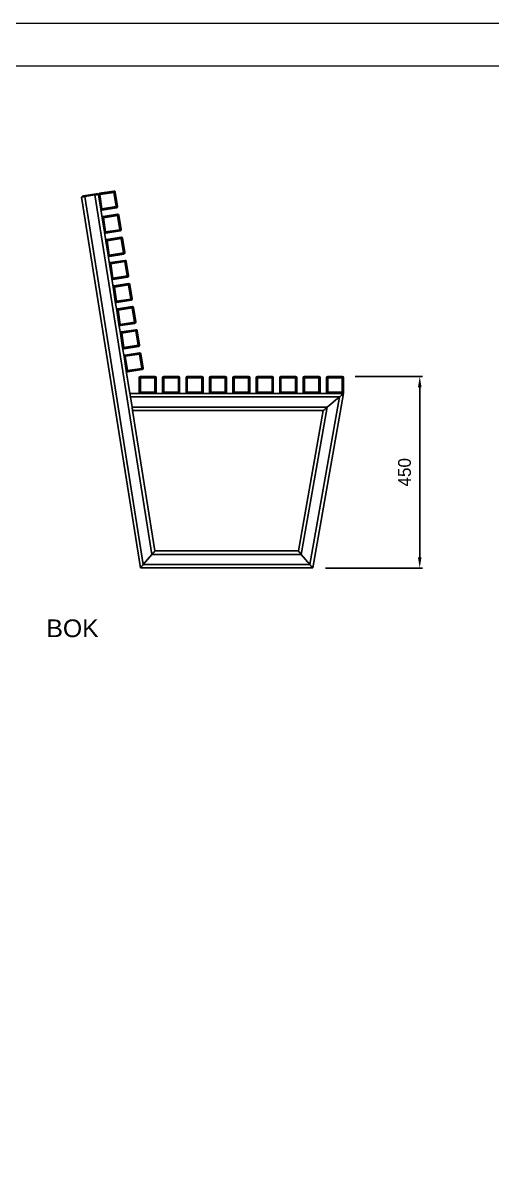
# Model space of a CAD drawing. Header units: millimetres. Extents: x 4581 to 10521, y 581 to 4781.
# Drawn here: x 7306 to 8407, y 2060 to 4781 of the extents above; entities that cross this region are included whole.
import ezdxf

# ---------------------------------------------------------------- set-up
doc = ezdxf.new("R2010")
doc.units = ezdxf.units.MM
doc.header["$PDSIZE"] = -1
doc.layers.add('tabelka', color=155, linetype='Continuous')
doc.layers.add('WYMIAR', color=96, linetype='Continuous')
doc.dimstyles.new('1-1', dxfattribs={"dimtxt": 30, "dimasz": 25, "dimexe": 6.25, "dimexo": 30, "dimgap": 20.625, "dimtad": 1, "dimdec": 1, "dimtxsty": 'Standard', "dimcen": 0, "dimclrd": 2, "dimclre": 2, "dimclrt": 2, "dimadec": 0, "dimazin": 0, "dimtfac": 1, "dimtdec": 1, "dimtmove": 0, "dimatfit": 3, "dimfxl": 0, "dimarcsym": 0})

# ---------------------------------------------------------------- blocks, each defined once
blk = doc.blocks.new('bok')
for p, q in [((-612.6, 1773.8), (-750.8, 2645.9)), ((-749.1, 2648.2), (-746.1, 2648.6)), ((-748.8, 2646.2), (-749.1, 2648.2)), ((-746.1, 2648.6), (-716.5, 2653.3)), ((-745.8, 2646.7), (-746.1, 2648.6)), ((-719.2, 2650.9), (-742.9, 2647.1)), ((-605.8, 1781.8), (-742.9, 2647.1)), ((-585.3, 1805.8), (-719.2, 2650.9)), ((-716.5, 2653.3), (-713.5, 2653.8)), ((-716.2, 2651.4), (-716.5, 2653.3)), ((-713.2, 2651.8), (-713.5, 2653.8)), ((-711.1, 2651.2), (-711.3, 2652.1)), ((-705.8, 2617.6), (-711.1, 2651.2)), ((-708.6, 2654.6), (-675, 2659.9)), ((-674.6, 2656.9), (-708.1, 2651.6)), ((-708.1, 2651.6), (-702.8, 2618)), ((-669.2, 2623.4), (-674.6, 2656.9)), ((-671.6, 2657.4), (-666.3, 2623.8)), ((-702.5, 2596.8), (-705.8, 2617.6)), ((-702.8, 2618), (-669.2, 2623.4)), ((-668.8, 2620.4), (-702.4, 2615.1)), ((-697.2, 2563.3), (-702.5, 2596.8)), ((-700, 2600.3), (-666.4, 2605.6)), ((-666, 2602.6), (-699.5, 2597.3)), ((-699.5, 2597.3), (-694.2, 2563.7)), ((-660.6, 2569), (-666, 2602.6)), ((-663, 2603.1), (-657.7, 2569.5)), ((-693.9, 2542.5), (-697.2, 2563.3)), ((-694.2, 2563.7), (-660.6, 2569)), ((-660.2, 2566.1), (-693.7, 2560.8)), ((-688.6, 2508.9), (-693.9, 2542.5)), ((-691.4, 2545.9), (-657.8, 2551.3)), ((-657.3, 2548.3), (-690.9, 2543)), ((-690.9, 2543), (-685.6, 2509.4)), ((-652, 2514.7), (-657.3, 2548.3)), ((-654.4, 2548.8), (-649.1, 2515.2)), ((-685.3, 2488.2), (-688.6, 2508.9)), ((-685.6, 2509.4), (-652, 2514.7)), ((-651.6, 2511.8), (-685.1, 2506.4)), ((-680, 2454.6), (-685.3, 2488.2)), ((-682.8, 2491.6), (-649.2, 2496.9)), ((-648.7, 2494), (-682.3, 2488.7)), ((-682.3, 2488.7), (-677, 2455.1)), ((-643.4, 2460.4), (-648.7, 2494)), ((-645.8, 2494.4), (-640.5, 2460.9)), ((-676.7, 2433.9), (-680, 2454.6)), ((-677, 2455.1), (-643.4, 2460.4)), ((-643, 2457.4), (-676.5, 2452.1)), ((-671.4, 2400.3), (-676.7, 2433.9)), ((-674.2, 2437.3), (-640.6, 2442.6)), ((-640.1, 2439.7), (-673.7, 2434.3)), ((-673.7, 2434.3), (-668.4, 2400.8)), ((-634.8, 2406.1), (-640.1, 2439.7)), ((-637.2, 2440.1), (-631.9, 2406.5)), ((-668.1, 2379.5), (-671.4, 2400.3)), ((-668.4, 2400.8), (-634.8, 2406.1)), ((-634.4, 2403.1), (-667.9, 2397.8)), ((-662.8, 2346), (-668.1, 2379.5)), ((-665.6, 2383), (-632, 2388.3)), ((-631.5, 2385.3), (-665.1, 2380)), ((-665.1, 2380), (-659.8, 2346.4)), ((-626.2, 2351.8), (-631.5, 2385.3)), ((-628.6, 2385.8), (-623.3, 2352.2)), ((-659.5, 2325.2), (-662.8, 2346)), ((-659.8, 2346.4), (-626.2, 2351.8)), ((-625.8, 2348.8), (-659.3, 2343.5)), ((-654.2, 2291.6), (-659.5, 2325.2)), ((-657, 2328.7), (-623.4, 2334)), ((-622.9, 2331), (-656.5, 2325.7)), ((-656.5, 2325.7), (-651.2, 2292.1)), ((-617.6, 2297.4), (-622.9, 2331)), ((-620, 2331.5), (-614.7, 2297.9)), ((-650.9, 2270.9), (-654.2, 2291.6)), ((-651.2, 2292.1), (-617.6, 2297.4)), ((-617.1, 2294.5), (-650.7, 2289.1)), ((-645.6, 2237.3), (-650.9, 2270.9)), ((-648.4, 2274.3), (-614.8, 2279.7)), ((-614.3, 2276.7), (-647.9, 2271.4)), ((-647.9, 2271.4), (-642.6, 2237.8)), ((-609, 2243.1), (-614.3, 2276.7)), ((-611.4, 2277.2), (-606, 2243.6)), ((-637.1, 2183.8), (-645.6, 2237.3)), ((-642.6, 2237.8), (-609, 2243.1)), ((-608.5, 2240.1), (-642.1, 2234.8)), ((-615.3, 2186.8), (-615.3, 2220.8)), ((-612.3, 2220.8), (-615.3, 2220.8)), ((-612.3, 2220.8), (-612.3, 2223.8)), ((-612.3, 2223.8), (-578.3, 2223.8)), ((-612.3, 2220.8), (-612.3, 2186.8)), ((-578.3, 2220.8), (-612.3, 2220.8)), ((-578.3, 2223.8), (-578.3, 2220.8)), ((-578.3, 2186.8), (-578.3, 2220.8)), ((-575.3, 2220.8), (-578.3, 2220.8)), ((-575.3, 2220.8), (-575.3, 2186.8)), ((-557.3, 2220.8), (-560.3, 2220.8)), ((-560.3, 2186.8), (-560.3, 2220.8)), ((-557.3, 2220.8), (-557.3, 2223.8)), ((-557.3, 2223.8), (-523.3, 2223.8)), ((-523.3, 2220.8), (-557.3, 2220.8)), ((-557.3, 2220.8), (-557.3, 2186.8)), ((-523.3, 2223.8), (-523.3, 2220.8)), ((-523.3, 2186.8), (-523.3, 2220.8)), ((-520.3, 2220.8), (-523.3, 2220.8)), ((-520.3, 2220.8), (-520.3, 2186.8)), ((-505.3, 2186.8), (-505.3, 2220.8)), ((-502.3, 2220.8), (-505.3, 2220.8)), ((-502.3, 2220.8), (-502.3, 2223.8)), ((-502.3, 2223.8), (-468.3, 2223.8)), ((-468.3, 2220.8), (-502.3, 2220.8)), ((-502.3, 2220.8), (-502.3, 2186.8)), ((-468.3, 2223.8), (-468.3, 2220.8)), ((-468.3, 2186.8), (-468.3, 2220.8)), ((-465.3, 2220.8), (-468.3, 2220.8)), ((-465.3, 2220.8), (-465.3, 2186.8)), ((-450.3, 2186.8), (-450.3, 2220.8)), ((-447.3, 2220.8), (-450.3, 2220.8)), ((-447.3, 2220.8), (-447.3, 2223.8)), ((-447.3, 2223.8), (-413.3, 2223.8)), ((-413.3, 2220.8), (-447.3, 2220.8)), ((-447.3, 2220.8), (-447.3, 2186.8)), ((-413.3, 2223.8), (-413.3, 2220.8)), ((-413.3, 2186.8), (-413.3, 2220.8)), ((-410.3, 2220.8), (-413.3, 2220.8)), ((-410.3, 2220.8), (-410.3, 2186.8)), ((-392.3, 2220.8), (-395.3, 2220.8)), ((-395.3, 2186.8), (-395.3, 2220.8)), ((-392.3, 2220.8), (-392.3, 2223.8)), ((-392.3, 2223.8), (-358.3, 2223.8)), ((-358.3, 2220.8), (-392.3, 2220.8)), ((-392.3, 2220.8), (-392.3, 2186.8)), ((-358.3, 2223.8), (-358.3, 2220.8)), ((-355.3, 2220.8), (-358.3, 2220.8)), ((-358.3, 2186.8), (-358.3, 2220.8)), ((-355.3, 2220.8), (-355.3, 2186.8)), ((-337.3, 2220.8), (-340.3, 2220.8)), ((-340.3, 2186.8), (-340.3, 2220.8)), ((-337.3, 2220.8), (-337.3, 2223.8)), ((-337.3, 2223.8), (-303.3, 2223.8)), ((-303.3, 2220.8), (-337.3, 2220.8)), ((-337.3, 2220.8), (-337.3, 2186.8)), ((-303.3, 2223.8), (-303.3, 2220.8)), ((-303.3, 2186.8), (-303.3, 2220.8)), ((-300.3, 2220.8), (-303.3, 2220.8)), ((-300.3, 2220.8), (-300.3, 2186.8)), ((-285.3, 2186.8), (-285.3, 2220.8)), ((-282.3, 2220.8), (-285.3, 2220.8)), ((-282.3, 2220.8), (-282.3, 2223.8)), ((-282.3, 2223.8), (-248.3, 2223.8)), ((-248.3, 2220.8), (-282.3, 2220.8)), ((-282.3, 2220.8), (-282.3, 2186.8)), ((-248.3, 2223.8), (-248.3, 2220.8)), ((-245.3, 2220.8), (-248.3, 2220.8)), ((-248.3, 2186.8), (-248.3, 2220.8)), ((-245.3, 2220.8), (-245.3, 2186.8)), ((-230.3, 2186.8), (-230.3, 2220.8)), ((-227.3, 2220.8), (-230.3, 2220.8)), ((-227.3, 2220.8), (-227.3, 2223.8)), ((-227.3, 2223.8), (-193.3, 2223.8)), ((-227.3, 2220.8), (-227.3, 2186.8)), ((-193.3, 2220.8), (-227.3, 2220.8)), ((-193.3, 2223.8), (-193.3, 2220.8)), ((-193.3, 2186.8), (-193.3, 2220.8)), ((-190.3, 2220.8), (-193.3, 2220.8)), ((-190.3, 2220.8), (-190.3, 2186.8)), ((-172.3, 2220.8), (-175.3, 2220.8)), ((-175.3, 2186.8), (-175.3, 2220.8)), ((-172.3, 2220.8), (-172.3, 2223.8)), ((-172.3, 2223.8), (-138.3, 2223.8)), ((-172.3, 2220.8), (-172.3, 2186.8)), ((-138.3, 2220.8), (-172.3, 2220.8)), ((-138.3, 2223.8), (-138.3, 2220.8)), ((-138.3, 2186.8), (-138.3, 2220.8)), ((-135.3, 2220.8), (-138.3, 2220.8)), ((-135.3, 2220.8), (-135.3, 2186.8)), ((-637.1, 2183.8), (-612.3, 2183.8)), ((-612.3, 2186.8), (-615.3, 2186.8)), ((-612.3, 2186.8), (-612.3, 2183.8)), ((-612.3, 2186.8), (-578.3, 2186.8)), ((-578.3, 2183.8), (-612.3, 2183.8)), ((-575.3, 2186.8), (-578.3, 2186.8)), ((-578.3, 2183.8), (-578.3, 2186.8)), ((-578.3, 2183.8), (-557.3, 2183.8)), ((-557.3, 2186.8), (-560.3, 2186.8)), ((-557.3, 2186.8), (-523.3, 2186.8)), ((-557.3, 2186.8), (-557.3, 2183.8)), ((-523.3, 2183.8), (-557.3, 2183.8)), ((-523.3, 2183.8), (-523.3, 2186.8)), ((-520.3, 2186.8), (-523.3, 2186.8)), ((-523.3, 2183.8), (-502.3, 2183.8)), ((-502.3, 2186.8), (-505.3, 2186.8)), ((-502.3, 2186.8), (-468.3, 2186.8)), ((-502.3, 2186.8), (-502.3, 2183.8)), ((-468.3, 2183.8), (-502.3, 2183.8)), ((-465.3, 2186.8), (-468.3, 2186.8)), ((-468.3, 2183.8), (-468.3, 2186.8)), ((-468.3, 2183.8), (-447.3, 2183.8)), ((-447.3, 2186.8), (-450.3, 2186.8)), ((-447.3, 2186.8), (-447.3, 2183.8)), ((-447.3, 2186.8), (-413.3, 2186.8)), ((-413.3, 2183.8), (-447.3, 2183.8)), ((-413.3, 2183.8), (-413.3, 2186.8)), ((-410.3, 2186.8), (-413.3, 2186.8)), ((-413.3, 2183.8), (-392.3, 2183.8)), ((-392.3, 2186.8), (-395.3, 2186.8)), ((-392.3, 2186.8), (-392.3, 2183.8)), ((-392.3, 2186.8), (-358.3, 2186.8)), ((-358.3, 2183.8), (-392.3, 2183.8)), ((-355.3, 2186.8), (-358.3, 2186.8)), ((-358.3, 2183.8), (-358.3, 2186.8)), ((-358.3, 2183.8), (-337.3, 2183.8)), ((-337.3, 2186.8), (-340.3, 2186.8)), ((-337.3, 2186.8), (-337.3, 2183.8)), ((-337.3, 2186.8), (-303.3, 2186.8)), ((-303.3, 2183.8), (-337.3, 2183.8)), ((-300.3, 2186.8), (-303.3, 2186.8)), ((-303.3, 2183.8), (-303.3, 2186.8)), ((-303.3, 2183.8), (-282.3, 2183.8)), ((-282.3, 2186.8), (-285.3, 2186.8)), ((-282.3, 2186.8), (-282.3, 2183.8)), ((-282.3, 2186.8), (-248.3, 2186.8)), ((-248.3, 2183.8), (-282.3, 2183.8)), ((-248.3, 2183.8), (-248.3, 2186.8)), ((-245.3, 2186.8), (-248.3, 2186.8)), ((-248.3, 2183.8), (-227.3, 2183.8)), ((-227.3, 2186.8), (-230.3, 2186.8)), ((-227.3, 2186.8), (-227.3, 2183.8)), ((-227.3, 2186.8), (-193.3, 2186.8)), ((-193.3, 2183.8), (-227.3, 2183.8)), ((-135.3, 2183.8), (-207.6, 1773.8)), ((-190.3, 2186.8), (-193.3, 2186.8)), ((-193.3, 2183.8), (-193.3, 2186.8)), ((-193.3, 2183.8), (-172.3, 2183.8)), ((-172.3, 2186.8), (-175.3, 2186.8)), ((-172.3, 2186.8), (-172.3, 2183.8)), ((-172.3, 2186.8), (-138.3, 2186.8)), ((-138.3, 2183.8), (-172.3, 2183.8)), ((-135.3, 2186.8), (-138.3, 2186.8)), ((-138.3, 2183.8), (-138.3, 2186.8)), ((-138.3, 2183.8), (-135.3, 2183.8)), ((-632, 2151.8), (-635.8, 2175.8)), ((-635.8, 2175.8), (-144.9, 2175.8)), ((-632, 2151.8), (-173.5, 2151.8)), ((-173.5, 2151.8), (-234.5, 1805.8)), ((-144.9, 2175.8), (-214.3, 1781.8)), ((-144.9, 2175.8), (-173.5, 2151.8)), ((-630.7, 2143.8), (-183, 2143.8)), ((-578.5, 1813.8), (-630.7, 2143.8)), ((-183, 2143.8), (-241.2, 1813.8)), ((-585.3, 1805.8), (-605.8, 1781.8)), ((-234.5, 1805.8), (-585.3, 1805.8)), ((-241.2, 1813.8), (-578.5, 1813.8)), ((-214.3, 1781.8), (-234.5, 1805.8)), ((-207.6, 1773.8), (-612.6, 1773.8)), ((-214.3, 1781.8), (-605.8, 1781.8))]:
    blk.add_line(p, q)
at = {"flags": 128}
for points in [[(-742.9, 2647.1), (-744.4, 2646.9), (-745.9, 2646.7), (-747.3, 2646.4), (-748.5, 2646.3), (-749.4, 2646.1), (-750.2, 2646), (-750.6, 2645.9), (-750.8, 2645.9)], [(-711.3, 2652.1), (-711.4, 2652.1), (-711.9, 2652.1), (-712.6, 2651.9), (-713.6, 2651.8), (-714.8, 2651.6), (-716.1, 2651.4), (-717.6, 2651.1), (-719.2, 2650.9)], [(-708.1, 2651.6), (-708.7, 2651.5), (-709.3, 2651.5), (-709.8, 2651.4), (-710.2, 2651.3), (-710.6, 2651.2), (-710.9, 2651.2), (-711, 2651.2), (-711.1, 2651.2)], [(-708.1, 2651.6), (-708.2, 2652.2), (-708.3, 2652.8), (-708.4, 2653.3), (-708.5, 2653.7), (-708.5, 2654.1), (-708.6, 2654.4), (-708.6, 2654.5), (-708.6, 2654.6)], [(-674.6, 2656.9), (-674.6, 2657.5), (-674.7, 2658.1), (-674.8, 2658.6), (-674.9, 2659), (-674.9, 2659.4), (-675, 2659.7), (-675, 2659.9), (-675, 2659.9)], [(-674.6, 2656.9), (-674, 2657), (-673.4, 2657.1), (-672.9, 2657.2), (-672.5, 2657.3), (-672.1, 2657.3), (-671.8, 2657.4), (-671.7, 2657.4), (-671.6, 2657.4)], [(-705.8, 2617.6), (-705.7, 2617.6), (-705.6, 2617.6), (-705.3, 2617.7), (-704.9, 2617.7), (-704.5, 2617.8), (-704, 2617.9), (-703.4, 2618), (-702.8, 2618)], [(-702.4, 2615.1), (-702.4, 2615.1), (-702.4, 2615.3), (-702.4, 2615.6), (-702.5, 2616), (-702.6, 2616.4), (-702.6, 2616.9), (-702.7, 2617.5), (-702.8, 2618)], [(-666.3, 2623.8), (-666.3, 2623.8), (-666.5, 2623.8), (-666.8, 2623.8), (-667.1, 2623.7), (-667.6, 2623.6), (-668.1, 2623.5), (-668.7, 2623.5), (-669.2, 2623.4)], [(-668.8, 2620.4), (-668.8, 2620.5), (-668.8, 2620.6), (-668.8, 2620.9), (-668.9, 2621.3), (-669, 2621.7), (-669.1, 2622.2), (-669.1, 2622.8), (-669.2, 2623.4)], [(-699.5, 2597.3), (-700.1, 2597.2), (-700.7, 2597.1), (-701.2, 2597), (-701.6, 2597), (-702, 2596.9), (-702.3, 2596.9), (-702.4, 2596.8), (-702.5, 2596.8)], [(-699.5, 2597.3), (-699.6, 2597.9), (-699.7, 2598.4), (-699.8, 2599), (-699.9, 2599.4), (-699.9, 2599.8), (-700, 2600), (-700, 2600.2), (-700, 2600.3)], [(-666, 2602.6), (-666, 2603.2), (-666.1, 2603.8), (-666.2, 2604.3), (-666.3, 2604.7), (-666.3, 2605.1), (-666.4, 2605.4), (-666.4, 2605.5), (-666.4, 2605.6)], [(-666, 2602.6), (-665.4, 2602.7), (-664.8, 2602.8), (-664.3, 2602.9), (-663.9, 2603), (-663.5, 2603), (-663.2, 2603.1), (-663, 2603.1), (-663, 2603.1)], [(-697.2, 2563.3), (-697.1, 2563.3), (-697, 2563.3), (-696.7, 2563.3), (-696.3, 2563.4), (-695.9, 2563.5), (-695.4, 2563.5), (-694.8, 2563.6), (-694.2, 2563.7)], [(-693.7, 2560.8), (-693.8, 2560.8), (-693.8, 2561), (-693.8, 2561.3), (-693.9, 2561.6), (-694, 2562.1), (-694, 2562.6), (-694.1, 2563.1), (-694.2, 2563.7)], [(-657.7, 2569.5), (-657.7, 2569.5), (-657.9, 2569.5), (-658.2, 2569.4), (-658.5, 2569.4), (-659, 2569.3), (-659.5, 2569.2), (-660.1, 2569.1), (-660.6, 2569)], [(-660.2, 2566.1), (-660.2, 2566.1), (-660.2, 2566.3), (-660.2, 2566.6), (-660.3, 2566.9), (-660.4, 2567.4), (-660.5, 2567.9), (-660.5, 2568.5), (-660.6, 2569)], [(-690.9, 2543), (-691.5, 2542.9), (-692.1, 2542.8), (-692.6, 2542.7), (-693, 2542.7), (-693.4, 2542.6), (-693.7, 2542.6), (-693.8, 2542.5), (-693.9, 2542.5)], [(-690.9, 2543), (-691, 2543.6), (-691.1, 2544.1), (-691.2, 2544.6), (-691.3, 2545.1), (-691.3, 2545.4), (-691.4, 2545.7), (-691.4, 2545.9), (-691.4, 2545.9)], [(-657.3, 2548.3), (-657.4, 2548.9), (-657.5, 2549.4), (-657.6, 2549.9), (-657.7, 2550.4), (-657.7, 2550.8), (-657.8, 2551), (-657.8, 2551.2), (-657.8, 2551.3)], [(-657.3, 2548.3), (-656.8, 2548.4), (-656.2, 2548.5), (-655.7, 2548.6), (-655.3, 2548.6), (-654.9, 2548.7), (-654.6, 2548.7), (-654.4, 2548.8), (-654.4, 2548.8)], [(-688.6, 2508.9), (-688.5, 2508.9), (-688.3, 2509), (-688.1, 2509), (-687.7, 2509.1), (-687.3, 2509.1), (-686.7, 2509.2), (-686.2, 2509.3), (-685.6, 2509.4)], [(-685.1, 2506.4), (-685.2, 2506.5), (-685.2, 2506.7), (-685.2, 2506.9), (-685.3, 2507.3), (-685.4, 2507.8), (-685.4, 2508.3), (-685.5, 2508.8), (-685.6, 2509.4)], [(-649.1, 2515.2), (-649.1, 2515.2), (-649.3, 2515.2), (-649.6, 2515.1), (-649.9, 2515.1), (-650.4, 2515), (-650.9, 2514.9), (-651.5, 2514.8), (-652, 2514.7)], [(-651.6, 2511.8), (-651.6, 2511.8), (-651.6, 2512), (-651.6, 2512.3), (-651.7, 2512.6), (-651.8, 2513.1), (-651.9, 2513.6), (-651.9, 2514.1), (-652, 2514.7)], [(-682.3, 2488.7), (-682.9, 2488.6), (-683.5, 2488.5), (-684, 2488.4), (-684.4, 2488.3), (-684.8, 2488.3), (-685.1, 2488.2), (-685.2, 2488.2), (-685.3, 2488.2)], [(-682.3, 2488.7), (-682.4, 2489.2), (-682.5, 2489.8), (-682.6, 2490.3), (-682.7, 2490.8), (-682.7, 2491.1), (-682.8, 2491.4), (-682.8, 2491.6), (-682.8, 2491.6)], [(-648.7, 2494), (-648.8, 2494.6), (-648.9, 2495.1), (-649, 2495.6), (-649.1, 2496.1), (-649.1, 2496.4), (-649.2, 2496.7), (-649.2, 2496.9), (-649.2, 2496.9)], [(-648.7, 2494), (-648.2, 2494.1), (-647.6, 2494.2), (-647.1, 2494.2), (-646.7, 2494.3), (-646.3, 2494.4), (-646, 2494.4), (-645.8, 2494.4), (-645.8, 2494.4)], [(-680, 2454.6), (-679.9, 2454.6), (-679.7, 2454.6), (-679.5, 2454.7), (-679.1, 2454.7), (-678.7, 2454.8), (-678.1, 2454.9), (-677.6, 2455), (-677, 2455.1)], [(-676.5, 2452.1), (-676.5, 2452.2), (-676.6, 2452.3), (-676.6, 2452.6), (-676.7, 2453), (-676.7, 2453.4), (-676.8, 2453.9), (-676.9, 2454.5), (-677, 2455.1)], [(-640.5, 2460.9), (-640.5, 2460.9), (-640.7, 2460.8), (-641, 2460.8), (-641.3, 2460.7), (-641.8, 2460.7), (-642.3, 2460.6), (-642.8, 2460.5), (-643.4, 2460.4)], [(-643, 2457.4), (-643, 2457.5), (-643, 2457.7), (-643, 2457.9), (-643.1, 2458.3), (-643.2, 2458.8), (-643.2, 2459.3), (-643.3, 2459.8), (-643.4, 2460.4)], [(-673.7, 2434.3), (-674.3, 2434.2), (-674.9, 2434.2), (-675.4, 2434.1), (-675.8, 2434), (-676.2, 2433.9), (-676.5, 2433.9), (-676.6, 2433.9), (-676.7, 2433.9)], [(-673.7, 2434.3), (-673.8, 2434.9), (-673.9, 2435.5), (-674, 2436), (-674.1, 2436.4), (-674.1, 2436.8), (-674.2, 2437.1), (-674.2, 2437.2), (-674.2, 2437.3)], [(-640.1, 2439.7), (-640.2, 2440.2), (-640.3, 2440.8), (-640.4, 2441.3), (-640.5, 2441.8), (-640.5, 2442.1), (-640.6, 2442.4), (-640.6, 2442.6), (-640.6, 2442.6)], [(-640.1, 2439.7), (-639.6, 2439.7), (-639, 2439.8), (-638.5, 2439.9), (-638, 2440), (-637.7, 2440), (-637.4, 2440.1), (-637.2, 2440.1), (-637.2, 2440.1)], [(-671.4, 2400.3), (-671.3, 2400.3), (-671.1, 2400.3), (-670.9, 2400.4), (-670.5, 2400.4), (-670.1, 2400.5), (-669.5, 2400.6), (-669, 2400.7), (-668.4, 2400.8)], [(-667.9, 2397.8), (-667.9, 2397.9), (-668, 2398), (-668, 2398.3), (-668.1, 2398.7), (-668.1, 2399.1), (-668.2, 2399.6), (-668.3, 2400.2), (-668.4, 2400.8)], [(-631.9, 2406.5), (-631.9, 2406.5), (-632.1, 2406.5), (-632.4, 2406.5), (-632.7, 2406.4), (-633.2, 2406.3), (-633.7, 2406.3), (-634.2, 2406.2), (-634.8, 2406.1)], [(-634.4, 2403.1), (-634.4, 2403.2), (-634.4, 2403.3), (-634.4, 2403.6), (-634.5, 2404), (-634.6, 2404.4), (-634.6, 2404.9), (-634.7, 2405.5), (-634.8, 2406.1)], [(-665.1, 2380), (-665.7, 2379.9), (-666.3, 2379.8), (-666.8, 2379.8), (-667.2, 2379.7), (-667.6, 2379.6), (-667.9, 2379.6), (-668, 2379.6), (-668.1, 2379.5)], [(-665.1, 2380), (-665.2, 2380.6), (-665.3, 2381.1), (-665.4, 2381.7), (-665.5, 2382.1), (-665.5, 2382.5), (-665.6, 2382.8), (-665.6, 2382.9), (-665.6, 2383)], [(-631.5, 2385.3), (-631.6, 2385.9), (-631.7, 2386.5), (-631.8, 2387), (-631.9, 2387.4), (-631.9, 2387.8), (-632, 2388.1), (-632, 2388.2), (-632, 2388.3)], [(-631.5, 2385.3), (-631, 2385.4), (-630.4, 2385.5), (-629.9, 2385.6), (-629.4, 2385.7), (-629.1, 2385.7), (-628.8, 2385.8), (-628.6, 2385.8), (-628.6, 2385.8)], [(-662.8, 2346), (-662.7, 2346), (-662.5, 2346), (-662.3, 2346), (-661.9, 2346.1), (-661.4, 2346.2), (-660.9, 2346.3), (-660.4, 2346.3), (-659.8, 2346.4)], [(-659.3, 2343.5), (-659.3, 2343.5), (-659.4, 2343.7), (-659.4, 2344), (-659.5, 2344.3), (-659.5, 2344.8), (-659.6, 2345.3), (-659.7, 2345.9), (-659.8, 2346.4)], [(-623.3, 2352.2), (-623.3, 2352.2), (-623.5, 2352.2), (-623.8, 2352.1), (-624.1, 2352.1), (-624.6, 2352), (-625.1, 2351.9), (-625.6, 2351.8), (-626.2, 2351.8)], [(-625.8, 2348.8), (-625.8, 2348.8), (-625.8, 2349), (-625.8, 2349.3), (-625.9, 2349.7), (-626, 2350.1), (-626, 2350.6), (-626.1, 2351.2), (-626.2, 2351.8)], [(-656.5, 2325.7), (-657.1, 2325.6), (-657.6, 2325.5), (-658.2, 2325.4), (-658.6, 2325.4), (-659, 2325.3), (-659.3, 2325.3), (-659.4, 2325.2), (-659.5, 2325.2)], [(-656.5, 2325.7), (-656.6, 2326.3), (-656.7, 2326.8), (-656.8, 2327.3), (-656.8, 2327.8), (-656.9, 2328.2), (-656.9, 2328.4), (-657, 2328.6), (-657, 2328.7)], [(-622.9, 2331), (-623, 2331.6), (-623.1, 2332.1), (-623.2, 2332.7), (-623.3, 2333.1), (-623.3, 2333.5), (-623.4, 2333.7), (-623.4, 2333.9), (-623.4, 2334)], [(-622.9, 2331), (-622.4, 2331.1), (-621.8, 2331.2), (-621.3, 2331.3), (-620.8, 2331.3), (-620.5, 2331.4), (-620.2, 2331.4), (-620, 2331.5), (-620, 2331.5)], [(-654.2, 2291.6), (-654.1, 2291.7), (-653.9, 2291.7), (-653.7, 2291.7), (-653.3, 2291.8), (-652.8, 2291.9), (-652.3, 2291.9), (-651.8, 2292), (-651.2, 2292.1)], [(-650.7, 2289.1), (-650.7, 2289.2), (-650.8, 2289.4), (-650.8, 2289.6), (-650.9, 2290), (-650.9, 2290.5), (-651, 2291), (-651.1, 2291.5), (-651.2, 2292.1)], [(-614.7, 2297.9), (-614.7, 2297.9), (-614.9, 2297.9), (-615.2, 2297.8), (-615.5, 2297.8), (-616, 2297.7), (-616.5, 2297.6), (-617, 2297.5), (-617.6, 2297.4)], [(-617.1, 2294.5), (-617.2, 2294.5), (-617.2, 2294.7), (-617.2, 2295), (-617.3, 2295.3), (-617.4, 2295.8), (-617.4, 2296.3), (-617.5, 2296.9), (-617.6, 2297.4)], [(-647.9, 2271.4), (-648.5, 2271.3), (-649, 2271.2), (-649.6, 2271.1), (-650, 2271), (-650.4, 2271), (-650.6, 2270.9), (-650.8, 2270.9), (-650.9, 2270.9)], [(-647.9, 2271.4), (-648, 2271.9), (-648.1, 2272.5), (-648.2, 2273), (-648.2, 2273.5), (-648.3, 2273.8), (-648.3, 2274.1), (-648.4, 2274.3), (-648.4, 2274.3)], [(-614.3, 2276.7), (-614.4, 2277.3), (-614.5, 2277.8), (-614.6, 2278.3), (-614.7, 2278.8), (-614.7, 2279.2), (-614.8, 2279.4), (-614.8, 2279.6), (-614.8, 2279.7)], [(-614.3, 2276.7), (-613.8, 2276.8), (-613.2, 2276.9), (-612.7, 2276.9), (-612.2, 2277), (-611.9, 2277.1), (-611.6, 2277.1), (-611.4, 2277.1), (-611.4, 2277.2)], [(-645.6, 2237.3), (-645.5, 2237.3), (-645.3, 2237.4), (-645.1, 2237.4), (-644.7, 2237.5), (-644.2, 2237.5), (-643.7, 2237.6), (-643.2, 2237.7), (-642.6, 2237.8)], [(-642.1, 2234.8), (-642.1, 2234.9), (-642.2, 2235.1), (-642.2, 2235.3), (-642.3, 2235.7), (-642.3, 2236.1), (-642.4, 2236.7), (-642.5, 2237.2), (-642.6, 2237.8)], [(-606, 2243.6), (-606.1, 2243.6), (-606.3, 2243.5), (-606.5, 2243.5), (-606.9, 2243.4), (-607.4, 2243.4), (-607.9, 2243.3), (-608.4, 2243.2), (-609, 2243.1)], [(-608.5, 2240.1), (-608.6, 2240.2), (-608.6, 2240.4), (-608.6, 2240.6), (-608.7, 2241), (-608.8, 2241.5), (-608.8, 2242), (-608.9, 2242.5), (-609, 2243.1)], [(-635.8, 2175.8), (-636, 2177.2), (-636.2, 2178.5), (-636.4, 2179.8), (-636.6, 2180.9), (-636.8, 2181.9), (-636.9, 2182.7), (-637, 2183.3), (-637.1, 2183.6), (-637.1, 2183.8)], [(-135.3, 2183.8), (-135.5, 2183.6), (-135.9, 2183.3), (-136.6, 2182.7), (-137.6, 2181.9), (-138.7, 2180.9), (-140.1, 2179.8), (-141.6, 2178.5), (-143.2, 2177.2), (-144.9, 2175.8)], [(-144.9, 2175.8), (-143.2, 2177.2), (-141.6, 2178.5), (-140.1, 2179.8), (-138.7, 2180.9), (-137.6, 2181.9), (-136.6, 2182.7), (-135.9, 2183.3), (-135.5, 2183.6), (-135.3, 2183.8)], [(-630.7, 2143.8), (-630.8, 2143.9), (-630.8, 2144.4), (-631, 2145.1), (-631.1, 2146.1), (-631.3, 2147.3), (-631.5, 2148.7), (-631.8, 2150.2), (-632, 2151.8)], [(-173.5, 2151.8), (-175.1, 2150.4), (-176.7, 2149), (-178.2, 2147.8), (-179.6, 2146.6), (-180.8, 2145.6), (-181.7, 2144.8), (-182.4, 2144.2), (-182.9, 2143.9), (-183, 2143.8)], [(-183, 2143.8), (-182.9, 2143.9), (-182.4, 2144.2), (-181.7, 2144.8), (-180.8, 2145.6), (-179.6, 2146.6), (-178.2, 2147.8), (-176.7, 2149), (-175.1, 2150.4), (-173.5, 2151.8)], [(-578.5, 1813.8), (-578.6, 1813.6), (-579, 1813.2), (-579.6, 1812.4), (-580.5, 1811.4), (-581.5, 1810.2), (-582.7, 1808.8), (-584, 1807.3), (-585.3, 1805.8)], [(-585.3, 1805.8), (-584, 1807.3), (-582.7, 1808.8), (-581.5, 1810.2), (-580.5, 1811.4), (-579.6, 1812.4), (-579, 1813.2), (-578.6, 1813.6), (-578.5, 1813.8)], [(-234.5, 1805.8), (-235.8, 1807.3), (-237.1, 1808.8), (-238.2, 1810.2), (-239.2, 1811.4), (-240.1, 1812.4), (-240.7, 1813.2), (-241.1, 1813.6), (-241.2, 1813.8)], [(-241.2, 1813.8), (-241.1, 1813.6), (-240.7, 1813.2), (-240.1, 1812.4), (-239.2, 1811.4), (-238.2, 1810.2), (-237.1, 1808.8), (-235.8, 1807.3), (-234.5, 1805.8)], [(-605.8, 1781.8), (-607, 1780.4), (-608.1, 1779), (-609.2, 1777.8), (-610.2, 1776.6), (-611, 1775.6), (-611.7, 1774.8), (-612.2, 1774.2), (-612.5, 1773.9), (-612.6, 1773.8)], [(-612.6, 1773.8), (-612.5, 1773.9), (-612.1, 1774.4), (-611.5, 1775.1), (-610.6, 1776.1), (-609.6, 1777.3), (-608.4, 1778.7), (-607.1, 1780.2), (-605.8, 1781.8)], [(-207.6, 1773.8), (-207.8, 1773.9), (-208.1, 1774.4), (-208.8, 1775.1), (-209.6, 1776.1), (-210.6, 1777.3), (-211.8, 1778.7), (-213, 1780.2), (-214.3, 1781.8)], [(-214.3, 1781.8), (-213.2, 1780.4), (-212.1, 1779), (-211, 1777.8), (-210, 1776.6), (-209.2, 1775.6), (-208.5, 1774.8), (-208, 1774.2), (-207.7, 1773.9), (-207.6, 1773.8)]]:
    blk.add_lwpolyline(points, dxfattribs=at)
for centre, start, end in [((-708.1, 2651.6), 99, 189), ((-674.6, 2656.9), 9, 99), ((-702.8, 2618), 189, 279), ((-669.2, 2623.4), 279, 9), ((-699.5, 2597.3), 99, 189), ((-666, 2602.6), 9, 99), ((-694.2, 2563.7), 189, 279), ((-660.6, 2569), 279, 9), ((-690.9, 2543), 99, 189), ((-657.3, 2548.3), 9, 99), ((-685.6, 2509.4), 189, 279), ((-652, 2514.7), 279, 9), ((-682.3, 2488.7), 99, 189), ((-648.7, 2494), 9, 99), ((-677, 2455.1), 189, 279), ((-643.4, 2460.4), 279, 9), ((-673.7, 2434.3), 99, 189), ((-640.1, 2439.7), 9, 99), ((-668.4, 2400.8), 189, 279), ((-634.8, 2406.1), 279, 9), ((-665.1, 2380), 99, 189), ((-631.5, 2385.3), 9, 99), ((-659.8, 2346.4), 189, 279), ((-626.2, 2351.8), 279, 9), ((-656.5, 2325.7), 99, 189), ((-622.9, 2331), 9, 99), ((-651.2, 2292.1), 189, 279), ((-617.6, 2297.4), 279, 9), ((-647.9, 2271.4), 99, 189), ((-614.3, 2276.7), 9, 99), ((-642.6, 2237.8), 189, 279), ((-609, 2243.1), 279, 9), ((-612.3, 2220.8), 90, 180), ((-578.3, 2220.8), 0, 90), ((-557.3, 2220.8), 90, 180), ((-523.3, 2220.8), 0, 90), ((-502.3, 2220.8), 90, 180), ((-468.3, 2220.8), 0, 90), ((-447.3, 2220.8), 90, 180), ((-413.3, 2220.8), 0, 90), ((-392.3, 2220.8), 90, 180), ((-358.3, 2220.8), 0, 90), ((-337.3, 2220.8), 90, 180), ((-303.3, 2220.8), 0, 90), ((-282.3, 2220.8), 90, 180), ((-248.3, 2220.8), 0, 90), ((-227.3, 2220.8), 90, 180), ((-193.3, 2220.8), 0, 90), ((-172.3, 2220.8), 90, 180), ((-138.3, 2220.8), 0, 90), ((-612.3, 2186.8), 180, 270), ((-578.3, 2186.8), 270, 0), ((-557.3, 2186.8), 180, 270), ((-523.3, 2186.8), 270, 0), ((-502.3, 2186.8), 180, 270), ((-468.3, 2186.8), 270, 0), ((-447.3, 2186.8), 180, 270), ((-413.3, 2186.8), 270, 0), ((-392.3, 2186.8), 180, 270), ((-358.3, 2186.8), 270, 0), ((-337.3, 2186.8), 180, 270), ((-303.3, 2186.8), 270, 0), ((-282.3, 2186.8), 180, 270), ((-248.3, 2186.8), 270, 0), ((-227.3, 2186.8), 180, 270), ((-193.3, 2186.8), 270, 0), ((-172.3, 2186.8), 180, 270), ((-138.3, 2186.8), 270, 0)]:
    blk.add_arc(centre, 3, start, end)
blk = doc.blocks.new('*D11')
at = {"layer": 'Defpoints', "color": 0}
for p in [(8055.8, 3950.3), (8237.8, 3950.3), (7986.5, 3500.3)]:
    blk.add_point(p, dxfattribs=at)
at = {"layer": 'WYMIAR', "color": 2, "lineweight": -2}
for p, q in [((8085.8, 3950.3), (8244, 3950.3)), ((8237.8, 3525.3), (8237.8, 3925.3)), ((8016.5, 3500.3), (8244, 3500.3))]:
    blk.add_line(p, q, dxfattribs=at)
at = {"layer": 'WYMIAR', "color": 2}
for points in [[(8233.6, 3925.3), (8242, 3925.3), (8237.8, 3950.3)], [(8233.6, 3525.3), (8242, 3525.3), (8237.8, 3500.3)]]:
    blk.add_solid(points, dxfattribs=at)
at = {"layer": 'WYMIAR', "color": 2, "insert": (8202.2, 3725.3), "char_height": 30, "attachment_point": 5, "rotation": 90}
blk.add_mtext('450', dxfattribs=at)

msp = doc.modelspace()

# ---------------------------------------------------------------- linework, layer by layer
at = {"layer": 'tabelka', "lineweight": 5}
for points in [[(4580.65, 4781.17), (10520.65, 4781.17), (10520.65, 581.17), (4580.65, 581.17)], [(4680.65, 4681.17), (10420.65, 4681.17), (10420.65, 681.17), (4680.65, 681.17)]]:
    msp.add_lwpolyline(points, close=True, dxfattribs=at)

# ---------------------------------------------------------------- block references
msp.add_blockref('bok', (8194.11, 1726.54))

# ---------------------------------------------------------------- texts
at = {"layer": 'WYMIAR', "insert": (7360.85, 3379.43), "char_height": 41.5951, "width": 196.5247, "attachment_point": 1}
msp.add_mtext('{\\f@Arial Unicode MS|b0|i0|c238|p34;BOK}', dxfattribs=at)

# ---------------------------------------------------------------- dimensions: what is measured, and where the dimension line sits
at = {"layer": 'WYMIAR'}
dim = msp.add_linear_dim(base=(8237.8, 3950.31), p1=(7986.47, 3500.31), p2=(8055.77, 3950.31), angle=90, dimstyle='1-1', dxfattribs=at)
dim.commit()
dim.dimension.update_dxf_attribs({"geometry": '*D11', "text_midpoint": (8202.17, 3725.31)})

doc.saveas('drawing.dxf')
